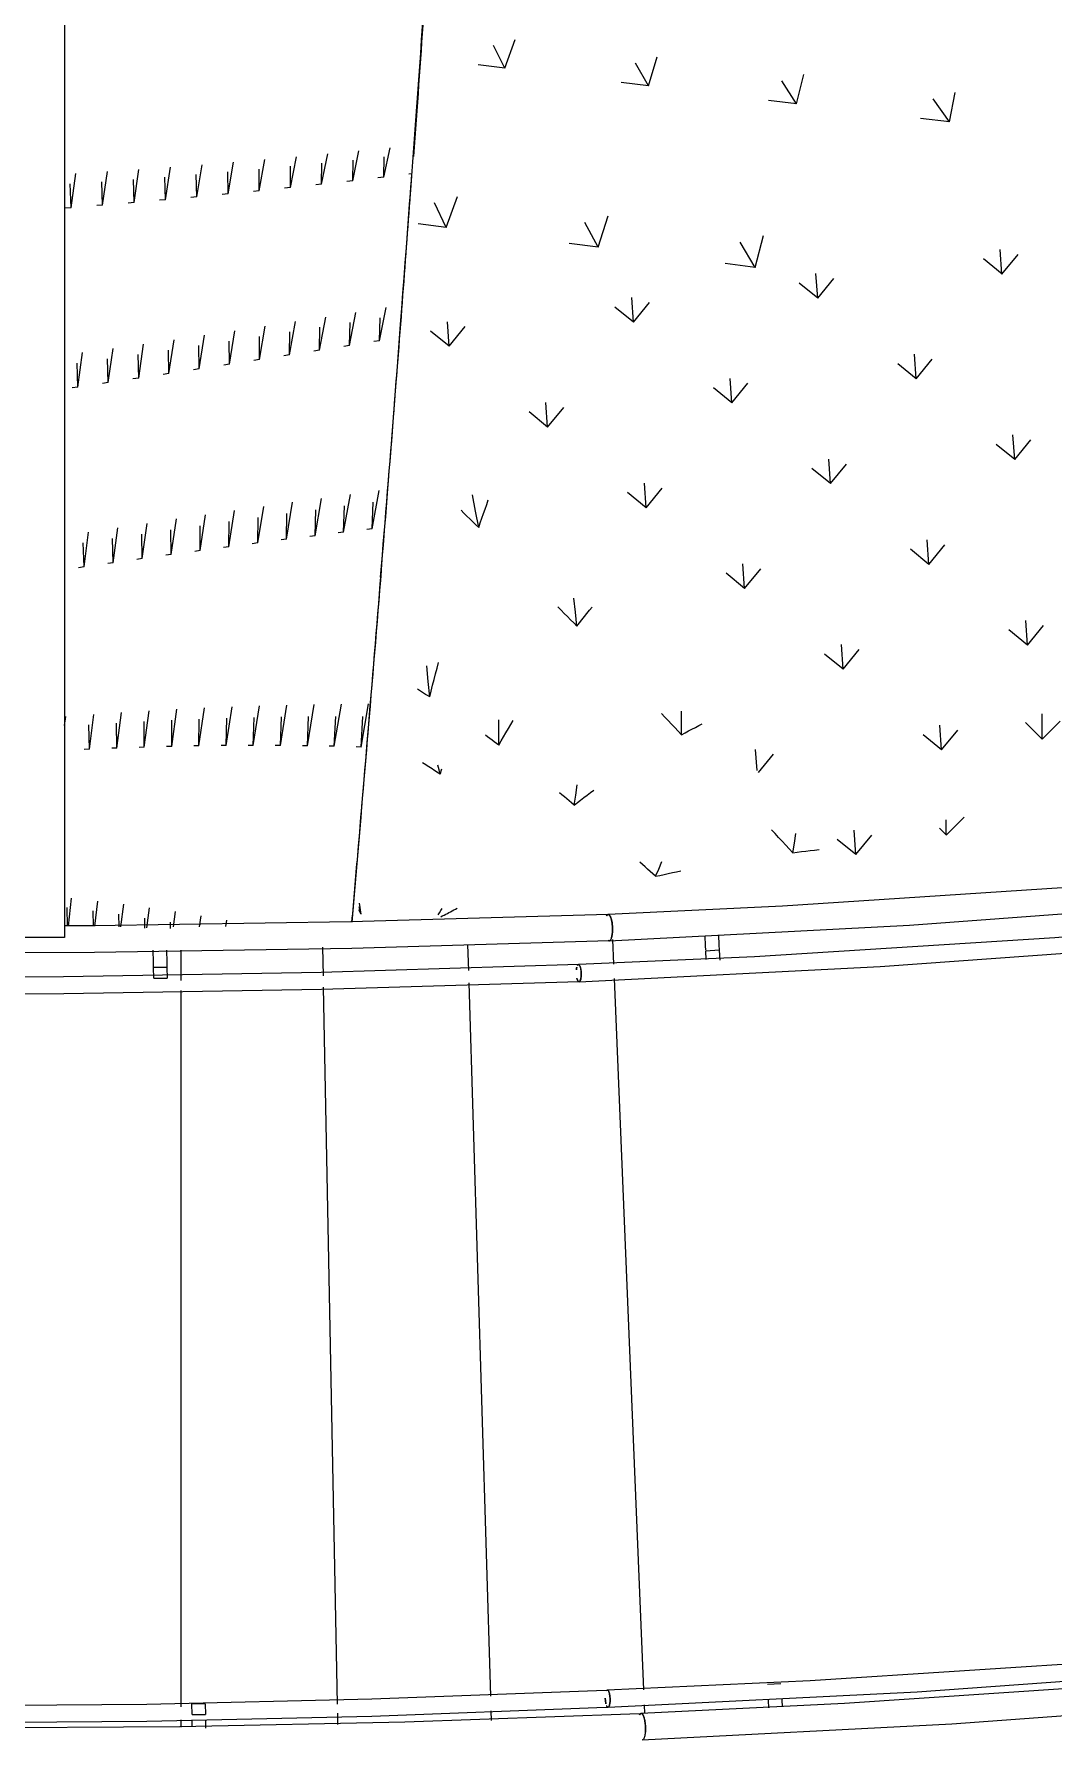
# Model space of a CAD drawing. Header units: millimetres. Extents: x 15878 to 679837, y -72324 to 391440.
# Drawn here: x 92582 to 94493, y 3167 to 6352 of the extents above; entities that cross this region are included whole.
import ezdxf

# ---------------------------------------------------------------- set-up
doc = ezdxf.new("R2010")
doc.units = ezdxf.units.MM
for name, color, linetype, lineweight in [('A-FLOR', 192, 'Continuous', 5), ('A-FLOR-HRAL', 11, 'Continuous', 5), ('A-FLOR-PATT', 8, 'Continuous', 5), ('A-WALL', 113, 'Continuous', 5)]:
    doc.layers.add(name, color=color, linetype=linetype, lineweight=lineweight)

# ---------------------------------------------------------------- blocks, each defined once
blk = doc.blocks.new('Railings 6 - Railings 6-15750741-1_F')
at = {"layer": 'A-FLOR-HRAL'}
for p, q in [((93841.3, 4641.9), (93840.3, 4660.4)), ((93865.3, 4661.7), (93866.2, 4643.2)), ((92806, 4610.7), (92805.6, 4633.6)), ((92830.6, 4633.3), (92831, 4611.2)), ((93841.7, 4633.2), (93841.3, 4641.9)), ((93866.8, 4633.2), (93841.8, 4631.9)), ((93842.7, 4615.9), (93841.8, 4631.9)), ((93866.2, 4643.2), (93866.8, 4633.2)), ((93866.8, 4633.2), (93867.8, 4614.9)), ((92806.2, 4601.1), (92806, 4610.7)), ((92831.2, 4601.2), (92806.2, 4600.7)), ((92806.6, 4580.7), (92806.2, 4600.7)), ((92831, 4611.2), (92831.2, 4601.2)), ((92831.2, 4601.2), (92831.5, 4581.2)), ((92806.6, 4580.7), (92831.5, 4581.2)), ((93982.7, 3257.4), (93957.7, 3256.1)), ((92902.9, 3220.1), (92877.9, 3219.7)), ((92878.3, 3199.7), (92877.9, 3219.7)), ((92902.9, 3220.1), (92903.3, 3200.1)), ((93959.3, 3226.1), (93959.2, 3228.7)), ((93960.1, 3212.3), (93959.3, 3226.1)), ((93984.1, 3230), (93984.3, 3227.4)), ((93984.3, 3227.4), (93985, 3214)), ((92878.3, 3199.7), (92903.3, 3200.1)), ((92878.7, 3176.8), (92878.4, 3189.7)), ((92903.4, 3190.1), (92903.7, 3174.2))]:
    blk.add_line(p, q, dxfattribs=at)
at = {"layer": 'A-FLOR-HRAL', "flags": 128}
for points in [[(95109.6, 4802.6), (94548, 4753.1), (93985.4, 4716.2), (93658.5, 4700.7)], [(93660.4, 4650.7), (94224, 4680.2), (94786.8, 4722.4), (95114.6, 4752.9)], [(93658.5, 4700.7), (93176.3, 4686.7), (92693.9, 4679.1), (92639.3, 4679)], [(95059.3, 4705.2), (94496.5, 4656.9), (93932.8, 4621.3), (93602.9, 4606.4)], [(93660.5, 4650.7), (93177.9, 4636.7), (92695.2, 4629.1), (92212.3, 4627.9), (92010.5, 4629.3)], [(93604.1, 4574.4), (94168.6, 4602.6), (94732.3, 4643.5), (95062.4, 4673.4)], [(93602.9, 4606.3), (93120.2, 4591.7), (92637.4, 4583.4), (92154.4, 4581.5), (91951.6, 4582.6)], [(93604.1, 4574.4), (93121.3, 4559.7), (92638.2, 4551.4), (92155, 4549.5), (91951.5, 4550.6)], [(95193.9, 3350.2), (94616, 3300.3), (94037.2, 3263.2), (93657.1, 3245.7)], [(93658.4, 3213.8), (94238.1, 3242.6), (94817, 3284.1), (95197.1, 3318.3)], [(95259.2, 3310.2), (94680.9, 3259), (94101.6, 3220.5), (93720.5, 3202.1)], [(93722.6, 3152.1), (94302.9, 3182.3), (94882.3, 3225.2), (95264.1, 3260.5)], [(91949.4, 3219.7), (92371.4, 3216.4), (92793.4, 3219.5), (93215.3, 3229), (93637, 3244.8), (93657.1, 3245.7)], [(91949.2, 3187.7), (92371.4, 3184.4), (92793.6, 3187.5), (93215.7, 3197), (93637.7, 3212.8), (93658.4, 3213.7)], [(92011, 3179.3), (92433.1, 3175.2), (92855.3, 3177.5), (93277.4, 3186.1), (93699.3, 3201.2), (93720.4, 3202.1)]]:
    blk.add_lwpolyline(points, dxfattribs=at)
at = {"layer": 'A-FLOR-HRAL'}
for points in [[(93657.8, 4700.5), (93656.9, 4700.2), (93656.1, 4699.4), (93655.5, 4698.1)], [(93655.5, 4698.1), (93655.8, 4698.7), (93656.5, 4699.7), (93657.3, 4700.3), (93657.8, 4700.5)], [(93658.7, 4651.4), (93659.5, 4650.7), (93660.4, 4650.6), (93661.2, 4650.9)], [(93661.2, 4650.9), (93660.4, 4650.6), (93659.5, 4650.7), (93658.7, 4651.4)], [(93600.9, 4604.7), (93601.4, 4605.5), (93601.8, 4606), (93602.4, 4606.3)], [(93602.4, 4606.2), (93601.8, 4606), (93601.4, 4605.5), (93600.9, 4604.7)], [(93604, 4605.9), (93603.4, 4606.3), (93602.9, 4606.4), (93602.4, 4606.2)], [(93655.2, 3244.1), (93655.6, 3244.9), (93656.1, 3245.4), (93656.6, 3245.6)], [(93656.6, 3245.6), (93656.1, 3245.4), (93655.6, 3244.9), (93655.2, 3244.1)], [(93658.2, 3245.3), (93657.7, 3245.7), (93657.1, 3245.8), (93656.6, 3245.6)], [(93655.8, 3216.3), (93656.3, 3215.3), (93657.3, 3213.8), (93658.4, 3213.6), (93658.9, 3213.8)], [(93717.5, 3199.5), (93717.9, 3200.2), (93718.6, 3201.2), (93719.3, 3201.7), (93719.7, 3201.9)], [(93719.7, 3201.9), (93718.9, 3201.6), (93718.2, 3200.8), (93717.5, 3199.5)]]:
    blk.add_open_spline(points, degree=3, dxfattribs=at)
for points, knots in [([(93657.8, 4700.5), (93658.8, 4700.9), (93660.3, 4700.4), (93662.2, 4697.9), (93663.1, 4695.9), (93663.8, 4694.2), (93664.4, 4692.2), (93665.1, 4689.4), (93665.8, 4686), (93666.3, 4682.6), (93666.5, 4679.9), (93666.7, 4677.1), (93666.8, 4674.5), (93666.8, 4672.1), (93666.8, 4669.9), (93666.7, 4667.8), (93666.5, 4665.7), (93666.3, 4663.8), (93666, 4661.9), (93665.7, 4660.1), (93665.2, 4657.9), (93664.5, 4655.5), (93663.5, 4653.2), (93662.4, 4651.7), (93661.6, 4651.1), (93661.2, 4650.9)], [-1, -1, -1, -1, -0.861111, -0.791667, -0.756944, -0.722222, -0.6875, -0.652778, -0.583333, -0.548611, -0.513889, -0.479167, -0.444444, -0.416667, -0.388889, -0.361111, -0.333333, -0.305556, -0.277778, -0.25, -0.222222, -0.166667, -0.111111, -0.055556, 0, 0, 0, 0]), ([(93664.7, 4690.9), (93664.6, 4691.5), (93664.3, 4692.6), (93663.6, 4694.7), (93662.7, 4696.9), (93661.5, 4698.9), (93659.8, 4700.6), (93658.6, 4700.8), (93657.8, 4700.5)], [-0.3332737, -0.3332737, -0.3332737, -0.3332737, -0.3055556, -0.2777778, -0.2222222, -0.1666667, -0.1111111, 0, 0, 0, 0]), ([(93666.2, 4683.1), (93666.1, 4683.8), (93665.9, 4685.2), (93665.6, 4687.2), (93665.2, 4689.1), (93664.9, 4690.3), (93664.7, 4690.9)], [-0.44435, -0.44435, -0.44435, -0.44435, -0.4166667, -0.3888889, -0.3611111, -0.3333333, -0.3333333, -0.3333333, -0.3333333]), ([(93666.8, 4674.3), (93666.8, 4674.5), (93666.8, 4675.6), (93666.7, 4677.6), (93666.5, 4680.4), (93666.3, 4682.2), (93666.2, 4683.1)], [-0.5554599, -0.5554599, -0.5554599, -0.5554599, -0.5486111, -0.5138889, -0.4791667, -0.4444444, -0.4444444, -0.4444444, -0.4444444]), ([(93661.2, 4650.9), (93662.3, 4651.4), (93663.7, 4653.1), (93664.9, 4656.7), (93665.3, 4658.2), (93665.4, 4658.5)], [-1, -1, -1, -1, -0.8611111, -0.7916667, -0.7777778, -0.7777778, -0.7777778, -0.7777778]), ([(93665.4, 4658.5), (93665.5, 4658.8), (93665.7, 4659.9), (93666, 4661.8), (93666.3, 4663.9), (93666.5, 4665.2), (93666.5, 4665.7)], [-0.7776606, -0.7776606, -0.7776606, -0.7776606, -0.7569444, -0.7222222, -0.6875, -0.6666667, -0.6666667, -0.6666667, -0.6666667]), ([(93666.5, 4665.7), (93666.5, 4666.1), (93666.6, 4667.2), (93666.8, 4669.4), (93666.8, 4671.9), (93666.8, 4673.6), (93666.8, 4674.3)], [-0.6666413, -0.6666413, -0.6666413, -0.6666413, -0.6527778, -0.6180556, -0.5833333, -0.5555556, -0.5555556, -0.5555556, -0.5555556]), ([(93599.8, 4601.6), (93599.7, 4601.3), (93599.5, 4600.5), (93599.3, 4599.2), (93599.1, 4597.9), (93599, 4597.1), (93599, 4596.7)], [-0.7835119, -0.7835119, -0.7835119, -0.7835119, -0.7569444, -0.7222222, -0.6875, -0.6666667, -0.6666667, -0.6666667, -0.6666667]), ([(93599, 4596.8), (93599.1, 4597.7), (93599.3, 4599.3), (93599.6, 4600.8), (93599.8, 4601.6), (93599.8, 4601.6)], [-0.3333333, -0.3333333, -0.3333333, -0.3333333, -0.2777778, -0.2222222, -0.217999, -0.217999, -0.217999, -0.217999]), ([(93602.4, 4606.3), (93603.1, 4606.5), (93604, 4606.2), (93605.2, 4604.6), (93605.8, 4603.3), (93606.2, 4602.2), (93606.6, 4600.9), (93607.1, 4599.1), (93607.5, 4597), (93607.8, 4594.8), (93608.1, 4592.5), (93608.2, 4589.7), (93608.2, 4586.7), (93608, 4584), (93607.7, 4581.5), (93607.1, 4578.5), (93606.1, 4575.8), (93605.1, 4574.7), (93604.6, 4574.5)], [-1, -1, -1, -1, -0.861111, -0.791667, -0.756944, -0.722222, -0.6875, -0.652778, -0.583333, -0.548611, -0.513889, -0.444444, -0.388889, -0.333333, -0.277778, -0.222222, -0.111111, 0, 0, 0, 0]), ([(93604.6, 4574.5), (93605.3, 4574.8), (93606.2, 4575.9), (93607, 4578.4), (93607.4, 4580), (93607.7, 4581.5), (93607.9, 4583), (93608.1, 4584.6), (93608.2, 4586.3), (93608.2, 4588.1), (93608.2, 4589.8), (93608.1, 4592.2), (93607.8, 4594.9), (93607.4, 4597.7), (93606.9, 4600.1), (93606.2, 4602.2), (93605.8, 4603.3), (93605.5, 4603.8)], [-1, -1, -1, -1, -0.8611111, -0.7916667, -0.7569444, -0.7222222, -0.6875, -0.6527778, -0.6180556, -0.5833333, -0.5486111, -0.5138889, -0.4444444, -0.3888889, -0.3333333, -0.2777778, -0.2222222, -0.2222222, -0.2222222, -0.2222222]), ([(93604.6, 4574.5), (93603.9, 4574.3), (93602.9, 4574.6), (93601.8, 4576.2), (93601.2, 4577.5), (93600.7, 4578.6), (93600.4, 4579.7), (93600.2, 4580.4), (93600.1, 4580.7)], [-1, -1, -1, -1, -0.8611111, -0.7916667, -0.7569444, -0.7222222, -0.6875, -0.6666667, -0.6666667, -0.6666667, -0.6666667]), ([(93600.1, 4580.6), (93600.3, 4579.9), (93600.7, 4578.5), (93601.7, 4576.2), (93603, 4574.4), (93604.1, 4574.3), (93604.6, 4574.5)], [-0.3333333, -0.3333333, -0.3333333, -0.3333333, -0.2777778, -0.2222222, -0.1111111, 0, 0, 0, 0]), ([(93654.5, 3220.1), (93654.5, 3220.3), (93654.2, 3221.4), (93653.9, 3223.2), (93653.6, 3225.4), (93653.3, 3227.7), (93653.2, 3229.5), (93653.2, 3230.7)], [-0.6666667, -0.6666667, -0.6666667, -0.6666667, -0.6527778, -0.5833333, -0.5486111, -0.5138889, -0.4444444, -0.4444444, -0.4444444, -0.4444444]), ([(93653.2, 3230.7), (93653.2, 3230.6), (93653.2, 3229.9), (93653.3, 3228), (93653.5, 3225.3), (93654, 3222.4), (93654.3, 3220.8), (93654.5, 3220.1)], [-0.5555556, -0.5555556, -0.5555556, -0.5555556, -0.5486111, -0.5138889, -0.4444444, -0.3888889, -0.3333333, -0.3333333, -0.3333333, -0.3333333]), ([(93656.6, 3245.6), (93657.3, 3245.9), (93658.2, 3245.6), (93659.4, 3243.9), (93659.9, 3242.6), (93660.4, 3241.5), (93660.8, 3240.2), (93661.2, 3238.4), (93661.6, 3236.3), (93661.9, 3234.1), (93662.2, 3231.8), (93662.3, 3229), (93662.3, 3226), (93662.2, 3223.3), (93661.9, 3220.8), (93661.3, 3217.9), (93660.3, 3215.1), (93659.4, 3214.1), (93658.9, 3213.9)], [-1, -1, -1, -1, -0.861111, -0.791667, -0.756944, -0.722222, -0.6875, -0.652778, -0.583333, -0.548611, -0.513889, -0.444444, -0.388889, -0.333333, -0.277778, -0.222222, -0.111111, 0, 0, 0, 0]), ([(93658.9, 3213.8), (93659.5, 3214.1), (93660.4, 3215.2), (93661.2, 3217.7), (93661.6, 3219.4), (93661.9, 3220.8), (93662.1, 3222.3), (93662.2, 3223.9), (93662.3, 3225.6), (93662.3, 3227.4), (93662.3, 3229.1), (93662.2, 3231.5), (93661.9, 3234.2), (93661.5, 3237), (93661, 3239.4), (93660.4, 3241.5), (93659.9, 3242.6), (93659.7, 3243.1)], [-1, -1, -1, -1, -0.8611111, -0.7916667, -0.7569444, -0.7222222, -0.6875, -0.6527778, -0.6180556, -0.5833333, -0.5486111, -0.5138889, -0.4444444, -0.3888889, -0.3333333, -0.2777778, -0.2222222, -0.2222222, -0.2222222, -0.2222222]), ([(93658.9, 3213.9), (93658.2, 3213.6), (93657.3, 3214), (93656.2, 3215.5), (93655.9, 3216.2), (93655.8, 3216.3)], [-1, -1, -1, -1, -0.8611111, -0.7916667, -0.7777778, -0.7777778, -0.7777778, -0.7777778]), ([(93719.7, 3201.9), (93720.8, 3202.3), (93722.3, 3201.8), (93724, 3199.2), (93724.9, 3197.2), (93725.6, 3195.5), (93726.2, 3193.5), (93727, 3190.7), (93727.6, 3187.3), (93728.1, 3183.9), (93728.3, 3181.2), (93728.5, 3178.4), (93728.6, 3175.8), (93728.7, 3173.4), (93728.6, 3171.2), (93728.5, 3169.1), (93728.4, 3167), (93728.2, 3165.1), (93727.9, 3163.2), (93727.6, 3161.4), (93727.2, 3159.2), (93726.5, 3156.8), (93725.5, 3154.6), (93724.5, 3153), (93723.7, 3152.5), (93723.3, 3152.3)], [-1, -1, -1, -1, -0.861111, -0.791667, -0.756944, -0.722222, -0.6875, -0.652778, -0.583333, -0.548611, -0.513889, -0.479167, -0.444444, -0.416667, -0.388889, -0.361111, -0.333333, -0.305556, -0.277778, -0.25, -0.222222, -0.166667, -0.111111, -0.055556, 0, 0, 0, 0]), ([(93726.6, 3192.2), (93726.4, 3192.8), (93726.1, 3193.9), (93725.4, 3196), (93724.5, 3198.2), (93723.4, 3200.2), (93721.8, 3202), (93720.6, 3202.2), (93719.7, 3201.9)], [-0.3332759, -0.3332759, -0.3332759, -0.3332759, -0.3055556, -0.2777778, -0.2222222, -0.1666667, -0.1111111, 0, 0, 0, 0]), ([(93728, 3184.4), (93727.9, 3185.1), (93727.7, 3186.4), (93727.4, 3188.5), (93727, 3190.4), (93726.7, 3191.6), (93726.6, 3192.2)], [-0.4443519, -0.4443519, -0.4443519, -0.4443519, -0.4166667, -0.3888889, -0.3611111, -0.3333333, -0.3333333, -0.3333333, -0.3333333]), ([(93728.6, 3175.6), (93728.6, 3175.8), (93728.6, 3176.9), (93728.5, 3178.9), (93728.3, 3181.7), (93728.1, 3183.5), (93728, 3184.4)], [-0.5554612, -0.5554612, -0.5554612, -0.5554612, -0.5486111, -0.5138889, -0.4791667, -0.4444444, -0.4444444, -0.4444444, -0.4444444]), ([(93728.4, 3167), (93728.4, 3167.4), (93728.5, 3168.5), (93728.6, 3170.7), (93728.7, 3173.2), (93728.6, 3174.9), (93728.6, 3175.6)], [-0.6666429, -0.6666429, -0.6666429, -0.6666429, -0.6527778, -0.6180556, -0.5833333, -0.5555556, -0.5555556, -0.5555556, -0.5555556])]:
    blk.add_open_spline(points, degree=3, knots=knots, dxfattribs=at)
blk = doc.blocks.new('FP_319-1_F')
at = {"layer": 'A-FLOR-PATT'}
for p, q in [((93004.4, 6057.8), (93015.1, 6116.4)), ((93062.9, 6063.8), (93074, 6121.6)), ((93121.4, 6070.1), (93132.7, 6127)), ((93179.7, 6076.5), (93191.4, 6132.7)), ((93179.7, 6076.5), (93180.2, 6115.5)), ((93237.9, 6083.2), (93250, 6138.5)), ((93237.9, 6083.2), (93238.7, 6121.6)), ((92651.6, 6026.1), (92660.3, 6090)), ((92710.6, 6030.8), (92719.6, 6093.8)), ((92769.6, 6035.8), (92778.9, 6097.8)), ((92828.4, 6040.9), (92827.4, 6083.6)), ((92828.4, 6040.9), (92838.1, 6102.1)), ((92887.2, 6046.3), (92886.4, 6088.4)), ((92887.2, 6046.3), (92897.2, 6106.6)), ((92945.9, 6052), (92945.4, 6093.4)), ((92945.9, 6052), (92956.2, 6111.4)), ((93004.4, 6057.8), (93004.2, 6098.6)), ((93062.9, 6063.8), (93063, 6104)), ((93121.4, 6070.1), (93121.6, 6109.7)), ((93237.9, 6083.2), (93227, 6081.9)), ((93290.6, 6089.4), (93285.2, 6088.7)), ((92651.6, 6026.1), (92649.9, 6070.8)), ((92710.6, 6030.8), (92709.1, 6074.8)), ((92769.6, 6035.8), (92768.3, 6079.1)), ((92945.9, 6052), (92934.9, 6050.9)), ((93004.4, 6057.8), (92993.5, 6056.7)), ((93062.9, 6063.8), (93052, 6062.7)), ((93121.4, 6070.1), (93110.4, 6068.9)), ((93179.7, 6076.5), (93168.8, 6075.3)), ((92651.6, 6026.1), (92640.5, 6025.2)), ((92710.6, 6030.8), (92699.6, 6029.9)), ((92769.6, 6035.8), (92758.5, 6034.8)), ((92828.4, 6040.9), (92817.4, 6039.9)), ((92887.2, 6046.3), (92876.2, 6045.3)), ((93173.7, 5767.7), (93185.8, 5829.8)), ((93229.8, 5776.6), (93242.3, 5838.6)), ((93004.8, 5741.2), (93015.7, 5803.7)), ((93061.2, 5750), (93072.5, 5812.3)), ((93117.5, 5758.8), (93129.2, 5821)), ((93117.5, 5758.8), (93118.3, 5801.8)), ((93173.7, 5767.7), (93174.7, 5810.6)), ((93229.8, 5776.6), (93231.1, 5819.4)), ((92778.3, 5706.6), (92787.5, 5770.3)), ((92835.1, 5715.1), (92844.7, 5778.5)), ((92891.8, 5723.7), (92891.3, 5767.3)), ((92891.8, 5723.7), (92901.8, 5786.8)), ((92948.3, 5732.4), (92948.2, 5775.8)), ((92948.3, 5732.4), (92958.8, 5795.2)), ((93004.8, 5741.2), (93005, 5784.4)), ((93061.2, 5750), (93061.7, 5793)), ((93173.7, 5767.7), (93163.2, 5766)), ((93229.8, 5776.6), (93219.3, 5774.9)), ((92664.4, 5689.7), (92662.7, 5734.3)), ((92664.4, 5689.7), (92672.8, 5754.2)), ((92721.4, 5698.1), (92720, 5742.4)), ((92721.4, 5698.1), (92730.2, 5762.2)), ((92778.3, 5706.6), (92777.2, 5750.6)), ((92835.1, 5715.1), (92834.3, 5758.9)), ((93004.8, 5741.2), (92994.3, 5739.5)), ((93061.2, 5750), (93050.7, 5748.3)), ((93117.5, 5758.8), (93107, 5757.2)), ((92778.3, 5706.6), (92767.6, 5705)), ((92835.1, 5715.1), (92824.4, 5713.5)), ((92891.8, 5723.7), (92881.1, 5722.1)), ((92948.3, 5732.4), (92937.7, 5730.8)), ((92664.4, 5689.7), (92653.7, 5688.1)), ((92721.4, 5698.1), (92710.7, 5696.5)), ((93109, 5410.8), (93121.2, 5480.9)), ((93162.6, 5417.3), (93175.3, 5488.2)), ((93216.1, 5423.5), (93229.3, 5495.4)), ((92893.4, 5382.9), (92903.6, 5450.2)), ((92947.5, 5390.2), (92958.2, 5458.1)), ((93001.5, 5397.2), (93012.7, 5465.8)), ((93055.3, 5404.1), (93067, 5473.5)), ((93055.3, 5404.1), (93056.4, 5452.3)), ((93109, 5410.8), (93110.5, 5459.6)), ((93162.6, 5417.3), (93164.4, 5466.7)), ((93216.1, 5423.5), (93218.3, 5473.6)), ((92675.9, 5352.4), (92684.2, 5417.5)), ((92730.5, 5360.2), (92739.2, 5425.8)), ((92784.9, 5368), (92794.1, 5434)), ((92839.2, 5375.5), (92838.9, 5421.7)), ((92839.2, 5375.5), (92849, 5442.2)), ((92893.4, 5382.9), (92893.4, 5429.5)), ((92947.5, 5390.2), (92947.9, 5437.3)), ((93001.5, 5397.2), (93002.2, 5444.9)), ((93162.6, 5417.3), (93152.6, 5416.1)), ((93216.1, 5423.5), (93206, 5422.4)), ((92675.9, 5352.4), (92674.4, 5397.3)), ((92730.5, 5360.2), (92729.4, 5405.5)), ((92784.9, 5368), (92784.2, 5413.7)), ((92893.4, 5382.9), (92883.3, 5381.5)), ((92947.5, 5390.2), (92937.4, 5388.8)), ((93001.5, 5397.2), (92991.4, 5395.9)), ((93055.3, 5404.1), (93045.2, 5402.8)), ((93109, 5410.8), (93099, 5409.5)), ((92675.9, 5352.4), (92665.6, 5350.9)), ((92730.5, 5360.2), (92720.2, 5358.8)), ((92784.9, 5368), (92774.7, 5366.5)), ((92839.2, 5375.5), (92829.1, 5374.1)), ((92639.5, 5054.8), (92641.5, 5071.8)), ((92685.8, 5010.3), (92693.9, 5075.6)), ((92737.4, 5012.5), (92746.1, 5079.2)), ((92788.9, 5014.3), (92798.1, 5082.4)), ((92840.2, 5015.7), (92850, 5085.3)), ((92840.2, 5015.7), (92840.3, 5064.6)), ((92891.4, 5016.7), (92901.8, 5087.8)), ((92891.4, 5016.7), (92891.9, 5066.8)), ((92942.4, 5017.4), (92953.4, 5090)), ((92942.4, 5017.4), (92943.4, 5068.6)), ((92993.3, 5017.6), (93004.9, 5091.8)), ((92993.3, 5017.6), (92994.7, 5070)), ((93044, 5017.4), (93056.2, 5093.3)), ((93044, 5017.4), (93045.9, 5071)), ((93094.6, 5016.9), (93107.4, 5094.3)), ((93094.6, 5016.9), (93096.9, 5071.7)), ((93145.1, 5015.9), (93158.4, 5095)), ((93145.1, 5015.9), (93147.8, 5072)), ((93195.3, 5014.4), (93209.3, 5095.3)), ((93195.3, 5014.4), (93198.5, 5071.8)), ((92685.8, 5010.3), (92684.6, 5056)), ((92737.4, 5012.5), (92736.6, 5059.2)), ((92788.9, 5014.3), (92788.5, 5062.1)), ((92685.8, 5010.3), (92676.1, 5009.8)), ((92737.4, 5012.5), (92727.7, 5012.1)), ((92788.9, 5014.3), (92779.2, 5013.9)), ((92840.2, 5015.7), (92830.6, 5015.4)), ((92891.4, 5016.7), (92881.8, 5016.5)), ((92942.4, 5017.4), (92932.9, 5017.3)), ((92993.3, 5017.6), (92983.8, 5017.6)), ((93044, 5017.4), (93034.5, 5017.5)), ((93094.6, 5016.9), (93085.2, 5017)), ((93145.1, 5015.9), (93135.6, 5016.1)), ((93195.3, 5014.4), (93185.9, 5014.7)), ((92646.6, 4678.2), (92652.6, 4731.2)), ((92695.8, 4678.3), (92701.5, 4725.7)), ((92745, 4677.5), (92750.3, 4719.6)), ((92645.1, 4678.2), (92644, 4713.4)), ((92693.3, 4678.2), (92692.8, 4707.3)), ((92741.6, 4677.4), (92741.4, 4700.8)), ((92789.8, 4674.7), (92789.8, 4693.6)), ((92793.9, 4675.3), (92798.9, 4713)), ((92838, 4674.2), (92838.1, 4685.9)), ((92843.5, 4677.4), (92847.4, 4705.9)), ((92892.6, 4677.1), (92895.7, 4698.2)), ((92942, 4678.1), (92943.8, 4690))]:
    blk.add_line(p, q, dxfattribs=at)
blk = doc.blocks.new('FP_329-1_F')
at = {"layer": 'A-FLOR-PATT'}
for p, q in [((93313.5, 4982.9), (93310.5, 4984.8)), ((93316.5, 4981), (93313.5, 4982.9)), ((93319.5, 4979.1), (93316.5, 4981)), ((93322.5, 4977.2), (93319.5, 4979.1)), ((93325.5, 4975.3), (93322.5, 4977.2)), ((93328.6, 4973.3), (93325.5, 4975.3)), ((93331.6, 4971.4), (93328.6, 4973.3)), ((93334.7, 4969.5), (93331.6, 4971.4)), ((93337.7, 4967.5), (93334.7, 4969.5)), ((93341.6, 4971.8), (93339.2, 4980.2)), ((93343.9, 4963.5), (93341.6, 4971.8)), ((93344.7, 4966.8), (93345.6, 4970)), ((93345.6, 4970), (93346.5, 4973.3)), ((93340.8, 4965.5), (93337.7, 4967.5)), ((93343.9, 4963.5), (93340.8, 4965.5)), ((93343.9, 4963.5), (93344.7, 4966.8)), ((93339.9, 4699.8), (93342.6, 4703.7)), ((93342.6, 4703.7), (93345.1, 4707.7)), ((93344.6, 4696.1), (93347.7, 4697.7)), ((93345.1, 4707.7), (93347.4, 4711.8)), ((93347.7, 4697.7), (93350.9, 4699.2)), ((93350.9, 4699.2), (93354, 4700.8)), ((93354, 4700.8), (93357.1, 4702.4)), ((93357.1, 4702.4), (93360.1, 4704)), ((93360.1, 4704), (93363.2, 4705.6)), ((93363.2, 4705.6), (93366.3, 4707.3)), ((93366.3, 4707.3), (93369.4, 4708.9)), ((93369.4, 4708.9), (93372.4, 4710.5)), ((93372.4, 4710.5), (93375.5, 4712.2))]:
    blk.add_line(p, q, dxfattribs=at)
blk = doc.blocks.new('FP_333-1_F')
at = {"layer": 'A-FLOR-PATT'}
for p, q in [((93464.7, 6287.8), (93484, 6341.6)), ((93464.7, 6287.8), (93443.5, 6330.2)), ((93734.2, 6254.5), (93750.6, 6308.8)), ((93464.7, 6287.8), (93415.1, 6294)), ((93734.2, 6254.5), (93709.9, 6297.3)), ((94012.1, 6220.8), (94025.5, 6275.6)), ((93734.2, 6254.5), (93683, 6260.8)), ((94012.1, 6220.8), (93984.5, 6264)), ((94012.1, 6220.8), (93959.3, 6227.1)), ((94298.8, 6186.9), (94267.9, 6230.5)), ((94298.8, 6186.9), (94309.1, 6242.1)), ((94298.8, 6186.9), (94244.4, 6193.3)), ((93354.7, 5989.1), (93333.3, 6035.1)), ((93354.7, 5989.1), (93376.4, 6047.2)), ((93354.7, 5989.1), (93302.3, 5996.1)), ((93639.9, 5951.8), (93615.1, 5998.5)), ((93639.9, 5951.8), (93658.6, 6010.8)), ((93639.9, 5951.8), (93585.7, 5958.8)), ((93934.2, 5914.1), (93906, 5961.6)), ((93934.2, 5914.1), (93949.7, 5974.1)), ((93934.2, 5914.1), (93878.3, 5921.2))]:
    blk.add_line(p, q, dxfattribs=at)
blk = doc.blocks.new('FP_334-1_F')
at = {"layer": 'A-FLOR-PATT'}
for q in [(93191.9, 4715), (93192.5, 4721.8), (93191.4, 4709.4)]:
    blk.add_line((93195.7, 4700.8), q, dxfattribs=at)
blk = doc.blocks.new('FP_335-1_F')
at = {"layer": 'A-FLOR-PATT'}
for p, q in [((93410.2, 5456.6), (93404.1, 5487.6)), ((93388.3, 5453.2), (93382.8, 5458.6)), ((93393.8, 5447.8), (93388.3, 5453.2)), ((93399.3, 5442.4), (93393.8, 5447.8)), ((93415.9, 5426), (93410.2, 5456.6)), ((93421.9, 5443.6), (93424.9, 5452.3)), ((93424.9, 5452.3), (93427.9, 5460.9)), ((93427.9, 5460.9), (93430.9, 5469.4)), ((93430.9, 5469.4), (93433.9, 5477.9)), ((93404.8, 5436.9), (93399.3, 5442.4)), ((93410.4, 5431.5), (93404.8, 5436.9)), ((93415.9, 5426), (93410.4, 5431.5)), ((93415.9, 5426), (93418.9, 5434.8)), ((93418.9, 5434.8), (93421.9, 5443.6)), ((93597.2, 5267.2), (93594, 5293.7)), ((93570.5, 5271.2), (93564.6, 5277.2)), ((93576.4, 5265.2), (93570.5, 5271.2)), ((93582.3, 5259.2), (93576.4, 5265.2)), ((93588.2, 5253.2), (93582.3, 5259.2)), ((93600, 5241.1), (93597.2, 5267.2)), ((93609.5, 5253.2), (93614.2, 5259.2)), ((93614.2, 5259.2), (93618.9, 5265.2)), ((93618.9, 5265.2), (93623.7, 5271.1)), ((93623.7, 5271.1), (93628.4, 5276.9)), ((93594.1, 5247.2), (93588.2, 5253.2)), ((93600, 5241.1), (93594.1, 5247.2)), ((93600, 5241.1), (93604.7, 5247.2)), ((93604.7, 5247.2), (93609.5, 5253.2)), ((93321.4, 5137.3), (93318.5, 5166.6)), ((93335.1, 5151.9), (93337.9, 5162.6)), ((93337.9, 5162.6), (93340.7, 5173.2)), ((93324, 5108.5), (93321.4, 5137.3)), ((93326.7, 5119.4), (93329.5, 5130.3)), ((93329.5, 5130.3), (93332.3, 5141.1)), ((93332.3, 5141.1), (93335.1, 5151.9)), ((93304.7, 5120.5), (93300.9, 5122.9)), ((93308.6, 5118.2), (93304.7, 5120.5)), ((93312.4, 5115.8), (93308.6, 5118.2)), ((93316.2, 5113.3), (93312.4, 5115.8)), ((93320.1, 5110.9), (93316.2, 5113.3)), ((93324, 5108.5), (93320.1, 5110.9)), ((93324, 5108.5), (93326.7, 5119.4)), ((93453.9, 5041.7), (93453.8, 5065.8)), ((93476, 5056.5), (93480.4, 5064.1)), ((93764.9, 5070.6), (93758.6, 5077.1)), ((93771.1, 5064), (93764.9, 5070.6)), ((93777.4, 5057.5), (93771.1, 5064)), ((93796.4, 5059.4), (93796.1, 5081.7)), ((93432.6, 5033.7), (93428.4, 5036.8)), ((93436.8, 5030.7), (93432.6, 5033.7)), ((93453.6, 5018.1), (93453.9, 5041.7)), ((93458.1, 5025.9), (93462.5, 5033.7)), ((93462.5, 5033.7), (93467, 5041.3)), ((93467, 5041.3), (93471.5, 5049)), ((93471.5, 5049), (93476, 5056.5)), ((93783.7, 5050.9), (93777.4, 5057.5)), ((93790, 5044.2), (93783.7, 5050.9)), ((93796.3, 5037.6), (93790, 5044.2)), ((93796.3, 5037.6), (93796.4, 5059.4)), ((93796.3, 5037.6), (93802.8, 5041.1)), ((93802.8, 5041.1), (93809.3, 5044.6)), ((93809.3, 5044.6), (93815.7, 5048)), ((93815.7, 5048), (93822.2, 5051.4)), ((93822.2, 5051.4), (93828.7, 5054.8)), ((93828.7, 5054.8), (93835.2, 5058.1)), ((93441, 5027.6), (93436.8, 5030.7)), ((93445.2, 5024.4), (93441, 5027.6)), ((93449.4, 5021.3), (93445.2, 5024.4)), ((93453.6, 5018.1), (93449.4, 5021.3)), ((93453.6, 5018.1), (93458.1, 5025.9)), ((93597.9, 4924.2), (93600.6, 4943.3)), ((93571.9, 4924.7), (93567.4, 4928.4)), ((93576.5, 4921), (93571.9, 4924.7)), ((93581, 4917.2), (93576.5, 4921)), ((93585.6, 4913.4), (93581, 4917.2)), ((93590.2, 4909.6), (93585.6, 4913.4)), ((93594.7, 4905.7), (93590.2, 4909.6)), ((93594.7, 4905.7), (93597.9, 4924.2)), ((93594.7, 4905.7), (93600.9, 4910.4)), ((93600.9, 4910.4), (93607.1, 4915.1)), ((93607.1, 4915.1), (93613.2, 4919.8)), ((93613.2, 4919.8), (93619.4, 4924.4)), ((93619.4, 4924.4), (93625.6, 4928.9)), ((93625.6, 4928.9), (93631.8, 4933.5)), ((93971.6, 4852), (93964.9, 4859.1)), ((93978.3, 4844.9), (93971.6, 4852)), ((93984.9, 4837.8), (93978.3, 4844.9)), ((94008, 4834), (94010.6, 4852.1)), ((93991.6, 4830.6), (93984.9, 4837.8)), ((93998.3, 4823.5), (93991.6, 4830.6)), ((94005, 4816.3), (93998.3, 4823.5)), ((94005, 4816.3), (94008, 4834)), ((94005, 4816.3), (94013.2, 4817.3)), ((94013.2, 4817.3), (94021.3, 4818.3)), ((94021.3, 4818.3), (94029.5, 4819.2)), ((94029.5, 4819.2), (94037.7, 4820.2)), ((94037.7, 4820.2), (94045.9, 4821.1)), ((94045.9, 4821.1), (94054.1, 4822)), ((93722.9, 4794.2), (93718, 4798.6)), ((93727.8, 4789.8), (93722.9, 4794.2)), ((93732.7, 4785.4), (93727.8, 4789.8)), ((93737.7, 4780.9), (93732.7, 4785.4)), ((93742.6, 4776.5), (93737.7, 4780.9)), ((93747.6, 4772), (93753.6, 4785.6)), ((93753.6, 4785.6), (93759.2, 4799.8)), ((93771.3, 4777.2), (93779.2, 4778.9)), ((93779.2, 4778.9), (93787.1, 4780.5)), ((93787.1, 4780.5), (93795, 4782.2)), ((93747.6, 4772), (93742.6, 4776.5)), ((93747.6, 4772), (93755.5, 4773.7)), ((93755.5, 4773.7), (93763.4, 4775.5)), ((93763.4, 4775.5), (93771.3, 4777.2))]:
    blk.add_line(p, q, dxfattribs=at)

msp = doc.modelspace()

# ---------------------------------------------------------------- hatches: boundary and pattern name
at = {"layer": 'A-FLOR-PATT'}
h = msp.add_hatch(dxfattribs=at)
h.set_pattern_fill('FP_1943', color=256, style=0, pattern_type=2)
h.set_pattern_definition([(93.914, (91114.26, 10562.58), (-184.7004, 151.3886), [46.237, -302.506]), (50.695, (91114.26, 10562.58), (-184.702, 151.388), [47.625, -206.375]), (140.661, (91114.26, 10562.58), (-160.895, -196.542), [44.778, -194.038])])
h.paths.add_polyline_path([(94135.5, 4723.3), (94170.3, 4726.6), (95265.8, 6077.4), (93272.4, 5803.7), (94134.2, 4724.9)], flags=0)
h = msp.add_hatch(dxfattribs=at)
h.set_pattern_fill('FP_1942', color=256, style=0, pattern_type=2)
h.set_pattern_definition([(90, (0, 0), (-179.605, 179.605), [47.625, -311.585]), (45, (0, 0), (-179.6051, 179.6051), [47.625, -206.375]), (135, (0, 0), (-179.6051, -179.6051), [47.625, -206.375])])
h.paths.add_polyline_path([(94170.3, 4726.6), (94686.1, 4762.9), (95310.3, 4821.8), (95481.8, 4842.7), (95490.8, 5043.2), (95486.5, 5228.5), (95469.5, 5373.9), (95437.4, 5538.7), (95395.2, 5696.8), (95314, 5940.8), (95265.8, 6077.4), (94174.8, 4732.2)], flags=0)

# ---------------------------------------------------------------- linework, layer by layer
at = {"layer": 'A-FLOR'}
for p, q in [((93669.6, 4607.1), (93667.6, 4653.6)), ((92857.8, 4576.4), (92857.8, 4633.7)), ((93124.7, 4585.1), (93123.7, 4639.2)), ((93397.2, 4595.3), (93395.7, 4643.4)), ((92857.8, 3214.3), (92857.8, 4557.6)), ((93151.2, 3219), (93125.1, 4563.8)), ((93438.5, 3234.2), (93397.9, 4572)), ((93725.7, 3246.2), (93670.7, 4580.3)), ((93727.5, 3201.6), (93726.9, 3218)), ((92857.8, 3176.3), (92857.8, 3190.2)), ((93152, 3180.9), (93151.6, 3202.5)), ((93439.9, 3188.6), (93439.3, 3207.1))]:
    msp.add_line(p, q, dxfattribs=at)
for points, knots in [([(93269.5, 5807.4), (93293.5, 6122.8), (93332.1, 6671.8), (93414.8, 7756.5), (93521.7, 8774.7), (93631.4, 9555.9), (93702.2, 10002.7), (93842.1, 10722.6), (94046.3, 11650.3), (94227.9, 12395), (94329.1, 12783.6), (94367.5, 12927.5)], [-199.085038, -199.085038, -199.085038, -199.085038, -196.490837, -193.283415, -190.062489, -187.586107, -185.427198, -183.092276, -180.229964, -177.291767, -175.622822, -175.622822, -175.622822, -175.622822]), ([(93404, 7578.1), (93376, 7254.3), (93333.2, 6699.6), (93307.3, 6309.2), (93293.6, 6122.2)], [193.74236, 193.74236, 193.74236, 193.74236, 196.490837, 198.241457, 198.241457, 198.241457, 198.241457]), ([(93290.1, 6090.1), (93280.4, 5958.2), (93270.8, 5823.5), (93256.7, 5646.8), (93256.2, 5640.7)], [198.243375, 198.243375, 198.243375, 198.243375, 199.46301, 199.506828, 199.506828, 199.506828, 199.506828]), ([(93212.7, 5091.8), (93230.1, 5302.1), (93249.8, 5549.6), (93266, 5761.4), (93269.5, 5807.4)], [-200.772199, -200.772199, -200.772199, -200.772199, -199.46301, -199.085038, -199.085038, -199.085038, -199.085038])]:
    msp.add_open_spline(points, degree=3, knots=knots, dxfattribs=at)
for points in [[(93256.3, 5641.6), (93249.1, 5549.3), (93240.5, 5444), (93231.3, 5333)], [(93233, 5345.8), (93216.9, 5145.6), (93198.3, 4923.1), (93177.7, 4685.7)], [(93189, 4810.9), (93197.3, 4907.7), (93205.2, 5001.4), (93212.7, 5091.8)], [(93178.2, 4685.9), (93181.9, 4728.1), (93185.5, 4769.8), (93189, 4810.9)]]:
    msp.add_open_spline(points, degree=3, dxfattribs=at)
at = {"layer": 'A-WALL', "color": 253}
for p, q in [((92639.3, 31007.5), (92639.3, 4657.5)), ((92639.3, 4657.5), (79889.3, 4657.5))]:
    msp.add_line(p, q, dxfattribs=at)

# ---------------------------------------------------------------- block references
at = {"layer": 'A-FLOR'}
for name in ['FP_333-1_F', 'FP_319-1_F', 'FP_335-1_F', 'FP_329-1_F', 'FP_334-1_F']:
    msp.add_blockref(name, (0, 0), dxfattribs=at)
at = {"layer": 'A-FLOR-HRAL'}
msp.add_blockref('Railings 6 - Railings 6-15750741-1_F', (0, 0), dxfattribs=at)

doc.saveas('drawing.dxf')
